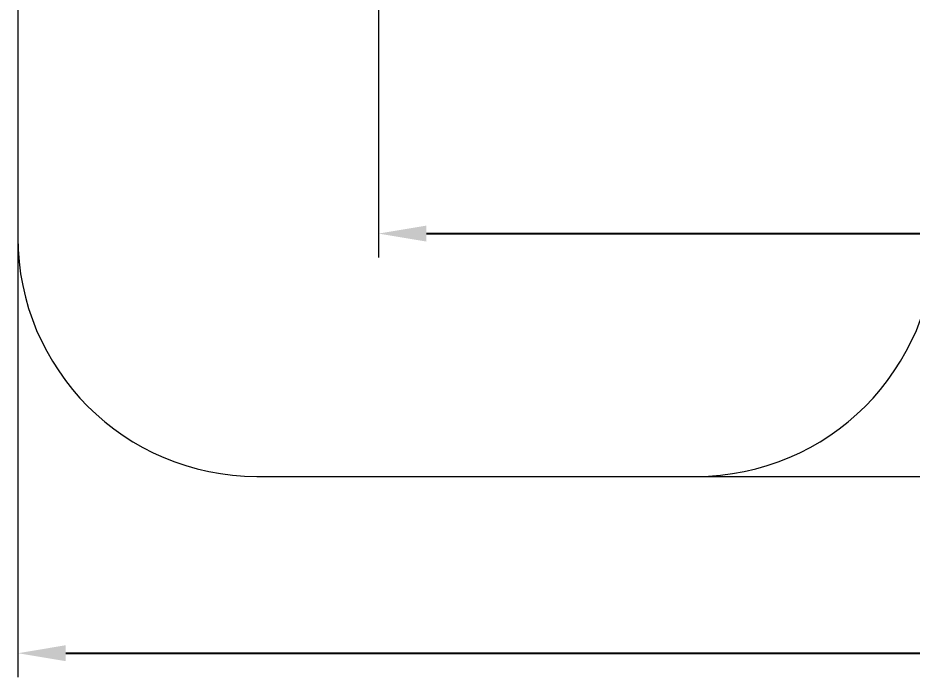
# Model space of a CAD drawing. Header units: millimetres. Extents: x -4932 to 5706, y -4240 to 3644.
# Drawn here: x -4932 to -1190, y -4240 to -1482 of the extents above; entities that cross this region are included whole.
import ezdxf

# ---------------------------------------------------------------- set-up
doc = ezdxf.new("R2010")
doc.units = ezdxf.units.MM
for name, color, linetype in [('DIKOM_ЗОНА', 80, 'Continuous'), ('DIKOM_РАЗМЕР_ЗОНА', 7, 'Continuous'), ('DIKOM_РАЗМЕР_ОБЪЕКТА', 7, 'Continuous')]:
    doc.layers.add(name, color=color, linetype=linetype)
doc.styles.add('style1', font='arial.ttf', dxfattribs={"width": 0.8})
doc.dimstyles.new('1-50', dxfattribs={"dimtxt": 300, "dimasz": 200, "dimexe": 100, "dimexo": 0, "dimgap": 100, "dimtad": 1, "dimtxsty": 'style1', "dimcen": 200, "dimclrd": 7, "dimclre": 7, "dimclrt": 7, "dimadec": 1, "dimazin": 2, "dimtfac": 1, "dimtmove": 0, "dimatfit": 2, "dimfxl": 0, "dimlwd": 25, "dimlwe": 18, "dimarcsym": 0})

# ---------------------------------------------------------------- blocks, each defined once
blk = doc.blocks.new('*D9')
at = {"layer": 'Defpoints', "color": 0, "transparency": 16777216}
for p in [(2719.9, 1175.1), (-3422.6, 453.8), (2719.9, -2384.5)]:
    blk.add_point(p, dxfattribs=at)
at = {"layer": 'DIKOM_РАЗМЕР_ОБЪЕКТА', "color": 7, "lineweight": 18, "transparency": 16777216}
for p, q in [((2719.9, 1175.1), (2719.9, -2484.5)), ((-3422.6, 453.8), (-3422.6, -2484.5))]:
    blk.add_line(p, q, dxfattribs=at)
at = {"layer": 'DIKOM_РАЗМЕР_ОБЪЕКТА', "color": 7, "lineweight": 25, "transparency": 16777216}
blk.add_line((-3222.6, -2384.5), (2519.9, -2384.5), dxfattribs=at)
at = {"layer": 'DIKOM_РАЗМЕР_ОБЪЕКТА', "color": 7, "transparency": 16777216}
for points in [[(-3222.6, -2351.2), (-3222.6, -2417.9), (-3422.6, -2384.5)], [(2519.9, -2351.2), (2519.9, -2417.9), (2719.9, -2384.5)]]:
    blk.add_solid(points, dxfattribs=at)
at = {"layer": 'DIKOM_РАЗМЕР_ОБЪЕКТА', "color": 7, "transparency": 16777216, "insert": (-365.4, -2131.4), "char_height": 300, "attachment_point": 5, "style": 'style1'}
blk.add_mtext('6150', dxfattribs=at)
blk = doc.blocks.new('*D11')
at = {"layer": 'Defpoints', "color": 0, "transparency": 16777216}
for p in [(4718.4, 600.1), (-4931.6, -2305.7), (4718.4, -4140.2)]:
    blk.add_point(p, dxfattribs=at)
at = {"layer": 'DIKOM_РАЗМЕР_ЗОНА', "color": 7, "lineweight": 18, "transparency": 16777216}
for p, q in [((4718.4, 600.1), (4718.4, -4240.2)), ((-4931.6, -2305.7), (-4931.6, -4240.2))]:
    blk.add_line(p, q, dxfattribs=at)
at = {"layer": 'DIKOM_РАЗМЕР_ЗОНА', "color": 7, "lineweight": 25, "transparency": 16777216}
blk.add_line((-4731.6, -4140.2), (4518.4, -4140.2), dxfattribs=at)
at = {"layer": 'DIKOM_РАЗМЕР_ЗОНА', "color": 7, "transparency": 16777216}
for points in [[(-4731.6, -4106.8), (-4731.6, -4173.5), (-4931.6, -4140.2)], [(4518.4, -4106.8), (4518.4, -4173.5), (4718.4, -4140.2)]]:
    blk.add_solid(points, dxfattribs=at)
at = {"layer": 'DIKOM_РАЗМЕР_ЗОНА', "color": 7, "transparency": 16777216, "insert": (-131.6, -3887), "char_height": 300, "attachment_point": 5, "style": 'style1'}
blk.add_mtext('9650', dxfattribs=at)
blk = doc.blocks.new('*D12')
at = {"layer": 'Defpoints', "color": 0, "transparency": 16777216}
for p in [(-491.6, 3644.3), (5605.6, 3644.3), (-3816.1, -3400.3)]:
    blk.add_point(p, dxfattribs=at)
at = {"layer": 'DIKOM_РАЗМЕР_ЗОНА', "color": 7, "lineweight": 18, "transparency": 16777216}
for p, q in [((-491.6, 3644.3), (5705.6, 3644.3)), ((-3816.1, -3400.3), (5705.6, -3400.3))]:
    blk.add_line(p, q, dxfattribs=at)
at = {"layer": 'DIKOM_РАЗМЕР_ЗОНА', "color": 7, "lineweight": 25, "transparency": 16777216}
blk.add_line((5605.6, -3200.3), (5605.6, 3444.3), dxfattribs=at)
at = {"layer": 'DIKOM_РАЗМЕР_ЗОНА', "color": 7, "transparency": 16777216}
for points in [[(5572.3, 3444.3), (5638.9, 3444.3), (5605.6, 3644.3)], [(5572.3, -3200.3), (5638.9, -3200.3), (5605.6, -3400.3)]]:
    blk.add_solid(points, dxfattribs=at)
at = {"layer": 'DIKOM_РАЗМЕР_ЗОНА', "color": 7, "transparency": 16777216, "insert": (5352.4, 785.2), "char_height": 300, "attachment_point": 5, "rotation": 90, "style": 'style1'}
blk.add_mtext('7000', dxfattribs=at)

msp = doc.modelspace()

# ---------------------------------------------------------------- linework, layer by layer
at = {"layer": 'DIKOM_ЗОНА', "color": 3, "lineweight": 15}
for p, q in [((-4931.648, 2044.27), (-4931.648, -2400.272)), ((-3931.648, -3400.272), (-2093.648, -3400.272))]:
    msp.add_line(p, q, dxfattribs=at)
for centre, start, end in [((-3931.648, -2400.272), 180, 270), ((-2093.648, -2400.272), 270, 0)]:
    msp.add_arc(centre, 1000, start, end, dxfattribs=at)

# ---------------------------------------------------------------- dimensions: what is measured, and where the dimension line sits
at = {"layer": 'DIKOM_РАЗМЕР_ЗОНА'}
dim = msp.add_linear_dim(base=(5605.608, 3644.268), p1=(-3816.137, -3400.272), p2=(-491.648, 3644.268), angle=90, text='7000', dimstyle='1-50', dxfattribs=at)
dim.commit()
dim.dimension.update_dxf_attribs({"geometry": '*D12', "text_midpoint": (5605.608, 785.211), "dimtype": 160})
dim = msp.add_linear_dim(base=(4718.352, -4140.156), p1=(-4931.648, -2305.732), p2=(4718.352, 600.063), dimstyle='1-50', dxfattribs=at)
dim.commit()
dim.dimension.update_dxf_attribs({"geometry": '*D11', "text_midpoint": (-131.648, -4140.156), "dimtype": 160})
at = {"layer": 'DIKOM_РАЗМЕР_ОБЪЕКТА'}
dim = msp.add_linear_dim(base=(2719.862, -2384.525), p1=(-3422.648, 453.768), p2=(2719.862, 1175.054), text='6150', dimstyle='1-50', dxfattribs=at)
dim.commit()
dim.dimension.update_dxf_attribs({"geometry": '*D9', "text_midpoint": (-365.432, -2384.525), "dimtype": 160})

doc.saveas('drawing.dxf')
